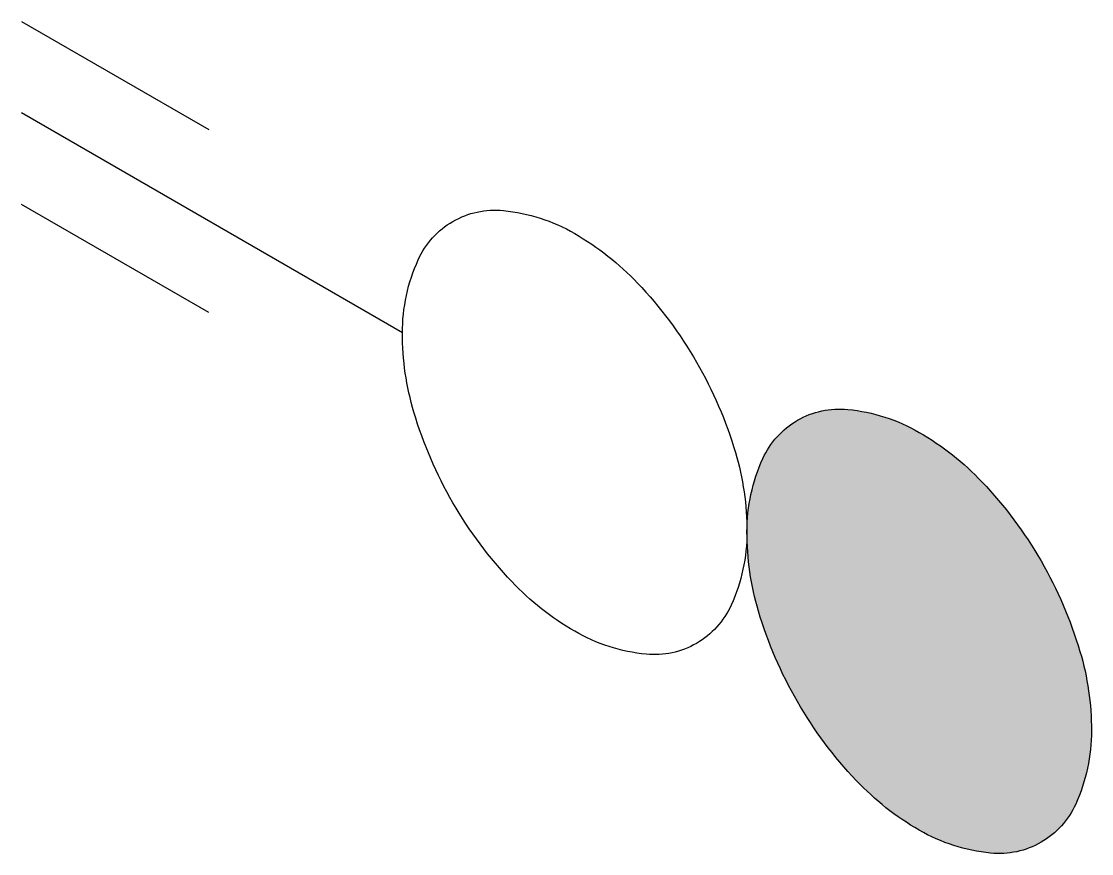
# Model space of a CAD drawing. Header units: millimetres. Extents: x -9878.679 to -9877.689, y -49.425 to -48.656.
import ezdxf

# ---------------------------------------------------------------- set-up
doc = ezdxf.new("R2010")
doc.units = ezdxf.units.MM
doc.header["$LTSCALE"] = 10
doc.layers.add('Tub_iso_componentes', color=2, linetype='Continuous')

msp = doc.modelspace()

# ---------------------------------------------------------------- hatches: boundary and pattern name
at = {"layer": 'Tub_iso_componentes'}
h = msp.add_hatch(color=1, dxfattribs=at)
edge = h.paths.add_edge_path()
edge.add_arc((-9877.624031817568, -49.09044863254795), 0.3889545640761347, 196.5505244745998, 210.0000000007223, ccw=False)
edge.add_arc((-9877.750076661543, -49.12790574905055), 0.2574618332145963, 179.9999999996427, 196.5505244734652, ccw=False)
edge.add_arc((-9877.843148462285, -49.12790574904596), 0.1643900324725109, 155.6571298257196, 180.0000000010401, ccw=False)
edge.add_arc((-9877.921898671892, -49.09227770659564), 0.07795535816940866, 119.99999999737469, 155.6571298221755, ccw=False)
edge.add_arc((-9877.921898671886, -49.09227770659385), 0.07795535817067872, 84.34287017674961, 120.0000000015036, ccw=False)
edge.add_arc((-9877.93041898684, -49.17829140988815), 0.164390032470599, 59.99999999847091, 84.34287017376488, ccw=False)
edge.add_arc((-9877.976954887205, -49.25889395370692), 0.2574618332094164, 43.449475526410595, 60.00000000026631, ccw=False)
edge.add_arc((-9878.072416123641, -49.34932343235984), 0.3889545640787402, 29.999999999230113, 43.449475525380706, ccw=False)
edge.add_arc((-9878.072416123634, -49.34932343236729), 0.3889545640761134, 16.550524474593715, 30.00000000071691, ccw=False)
edge.add_arc((-9877.946371279659, -49.31186631586473), 0.2574618332145943, -3.589093466871418e-10, 16.550524473463724, ccw=False)
edge.add_arc((-9877.853299478913, -49.31186631586841), 0.164390032468873, -24.34287017451652, 7.206040208984632e-10, ccw=False)
edge.add_arc((-9877.774549269314, -49.34749435831875), 0.07795535817234538, 299.99999999935875, 335.6571298238914, ccw=False)
edge.add_arc((-9877.774549269316, -49.34749435832143), 0.07795535817068487, 264.34287017675007, 300.000000001501, ccw=False)
edge.add_arc((-9877.766028954362, -49.26148065502711), 0.1643900324706202, 239.9999999984746, 264.34287017376556, ccw=False)
edge.add_arc((-9877.719493053997, -49.18087811120842), 0.2574618332093672, 223.4494755264014, 240.0000000002599, ccw=False)
edge.add_arc((-9877.62403181756, -49.09044863255544), 0.3889545640787452, 209.999999999231, 223.4494755253814, ccw=False)

# ---------------------------------------------------------------- linework, layer by layer
for p, q in [((-9878.678540169292, -48.65582881002797), (-9878.505335088536, -48.75582881002833)), ((-9878.505335088537, -48.92517669323593), (-9878.678540169292, -48.82517669323556))]:
    msp.add_line(p, q, dxfattribs=at)
at = {"layer": 'Tub_iso_componentes', "color": 2}
msp.add_line((-9878.326167543071, -48.94394518223476), (-9878.678540169292, -48.74050275163268), dxfattribs=at)
for points in [[(-9878.279505399287, -49.10096534777608, -0.05875186753536952), (-9878.315500619241, -49.0172859503275, -0.07234108405764837), (-9878.326167543071, -48.94394518223476, -0.1066170543910094), (-9878.311552466292, -48.87618423903064, -0.1568512196707713), (-9878.279505399287, -48.84080581924377, -0.1568512196707719), (-9878.232843255502, -48.83074145499472, -0.1066170543910108), (-9878.166853018914, -48.85196489882787, -0.07234108405766991), (-9878.10867151253, -48.89787310989072, -0.05875186753539319), (-9878.054200638542, -48.97088558351084, -0.05875186753538451), (-9878.018205418588, -49.05456498095941, -0.07234108405765276), (-9878.007538494758, -49.12790574905216, -0.1066170543909943), (-9878.022153571537, -49.19566669225446, -0.1568512196707866), (-9878.054200638542, -49.23104511204315, -0.1568512196707702), (-9878.100862782327, -49.24110947629219, -0.1066170543909979), (-9878.166853018914, -49.21988603245904, -0.07234108405768937), (-9878.2250345253, -49.17397782139619, -0.05875186753539147)], [(-9877.960876350973, -49.28492591459167, -0.05875186753536952), (-9877.996871570927, -49.20124651714309, -0.07234108405764837), (-9878.007538494758, -49.12790574905216, -0.1066170543910094), (-9877.992923417974, -49.06014480584622, -0.1568512196707713), (-9877.960876350973, -49.02476638605935, -0.1568512196707719), (-9877.914214207189, -49.01470202181213, -0.1066170543910108), (-9877.8482239706, -49.03592546564346, -0.07234108405766991), (-9877.790042464216, -49.08183367670631, -0.05875186753539319), (-9877.735571590227, -49.15484615032642, -0.05875186753538451), (-9877.69957637027, -49.238525547775, -0.07234108405765276), (-9877.688909446442, -49.31186631586775, -0.1066170543909943), (-9877.703524523224, -49.37962725907005, -0.1568512196707866), (-9877.735571590227, -49.41500567885873, -0.1568512196707702), (-9877.78223373401, -49.42507004310778, -0.1066170543909979), (-9877.848223970599, -49.40384659927463, -0.07234108405768937), (-9877.906405476982, -49.35793838821178, -0.05875186753539147)]]:
    msp.add_lwpolyline(points, format="xyb", close=True, dxfattribs=at)

doc.saveas('drawing.dxf')
